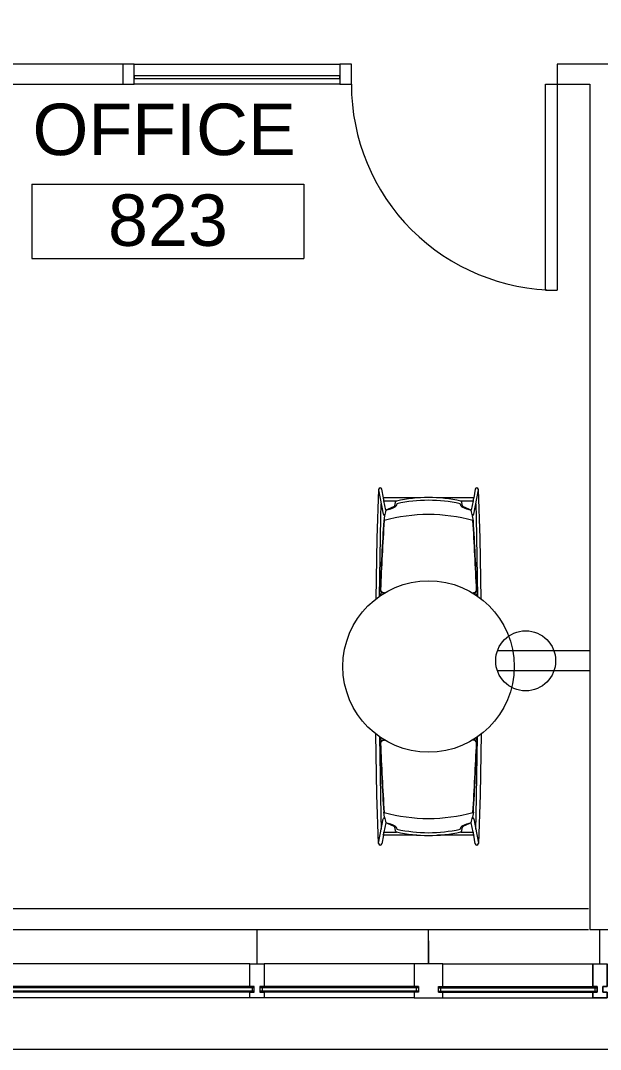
# Model space of a CAD drawing. Header units: inches. Extents: x 1 to 4637, y -664 to 702.
# Drawn here: x 1426.6 to 1528.1, y -663.6 to -483.6 of the extents above; entities that cross this region are included whole.
import ezdxf

# ---------------------------------------------------------------- set-up
doc = ezdxf.new("R2010")
doc.units = ezdxf.units.IN
doc.header["$MEASUREMENT"] = 0
for name, color, linetype, lineweight in [('A-ANNO-NOTE', 131, 'Continuous', 20), ('A-AREA-IDEN', 2, 'Continuous', 20), ('A-DOOR', 31, 'Continuous', 9), ('A-DOOR-FRAM', 31, 'Continuous', 9), ('A-GLAZ', 151, 'Continuous', 9), ('B-BASE', 7, 'Continuous', 9), ('I-FURN', 30, 'Continuous', 9), ('I-WALL', 2, 'Continuous', 9), ('NABCA_dwg', 8, 'Continuous', 9), ('NB-WIND-EXT', 7, 'Continuous', 9), ('NB-WIND-MULL', 7, 'Continuous', 9), ('NB-WIND-SILL', 7, 'Continuous', 9)]:
    doc.layers.add(name, color=color, linetype=linetype, lineweight=lineweight)
doc.styles.add('Arial', font='arial.ttf', dxfattribs={"height": 9})

# ---------------------------------------------------------------- blocks, each defined once
blk = doc.blocks.new('Single-Flush - With Sidelight - 36_ x 96_-2457194-New Construction - Tel_Data_Elec Plan')
at = {"layer": 'A-DOOR', "color": 250, "lineweight": 20}
for p, q in [((-16, 37.75), (-18, 37.75)), ((-18, 1.75), (-18, 37.75)), ((-16, 37.75), (-16, 1.75)), ((-16, 1.75), (-18, 1.75))]:
    blk.add_line(p, q, dxfattribs=at)
at = {"layer": 'A-DOOR'}
blk.add_arc((-18, 1.75), 36, 360, 90, dxfattribs=at)
at = {"layer": 'A-DOOR-FRAM', "color": 250, "lineweight": 20}
blk.add_line((58, -1.75), (58, 1.75), dxfattribs=at)
at = {"layer": 'A-GLAZ', "color": 250, "lineweight": 20}
for p, q in [((56, 0.75), (20, 0.75)), ((20, 0.75), (20, 0.25)), ((20, 0.25), (56, 0.25)), ((56, 0.25), (56, 0.75))]:
    blk.add_line(p, q, dxfattribs=at)
blk = doc.blocks.new('Combo - Cafe Table Chairs - Seats 2 - 2-6 diameter - Combo - Cafe Table Chairs - Seats 2 - 2-6 diameter-2406507-New Construction - Tel_Data_Elec Plan')
at = {"layer": 'I-FURN'}
for p, q in [((-8.74, 30.97), (-9.04, 22.44)), ((-8.74, 30.94), (-7.91, 26.67)), ((-7.9, 29.5), (-8.16, 31.01)), ((8.16, 31.01), (7.9, 29.5)), ((7.91, 26.67), (8.74, 30.94)), ((9.04, 22.44), (8.74, 30.97)), ((-2.06, 29.5), (-7.98, 29.5)), ((-7.8, 28.96), (-5.63, 28.96)), ((-7.46, 27.33), (-7.8, 28.96)), ((7.95, 29.5), (1.57, 29.5)), ((5.63, 28.96), (7.8, 28.96)), ((7.8, 28.96), (7.46, 27.33)), ((-8.34, 26.09), (-8.26, 28.46)), ((-6.14, 27.92), (-7.46, 27.33)), ((7.46, 27.33), (6.14, 27.92)), ((8.26, 28.46), (8.34, 26.09)), ((-8.58, 12.27), (-8.34, 26.09)), ((-7.71, 26.34), (-7.85, 25.51)), ((7.85, 25.51), (7.71, 26.34)), ((8.34, 26.09), (8.58, 12.27)), ((-9.04, 22.44), (-9.22, 11.78)), ((9.22, 11.78), (9.04, 22.44)), ((-8.22, 13), (-8.58, 12.27)), ((8.58, 12.27), (8.24, 12.94)), ((-9.04, -22.44), (-9.22, -11.78)), ((-8.58, -12.27), (-8.34, -26.09)), ((-8.22, -13), (-8.58, -12.27)), ((8.58, -12.27), (8.24, -12.94)), ((8.34, -26.09), (8.58, -12.27)), ((9.22, -11.78), (9.04, -22.44)), ((-8.74, -30.97), (-9.04, -22.44)), ((9.04, -22.44), (8.74, -30.97)), ((-8.74, -30.94), (-7.91, -26.67)), ((-8.34, -26.09), (-8.26, -28.46)), ((-7.71, -26.34), (-7.85, -25.51)), ((7.85, -25.51), (7.71, -26.34)), ((7.91, -26.67), (8.74, -30.94)), ((8.26, -28.46), (8.34, -26.09)), ((-7.46, -27.33), (-7.8, -28.96)), ((-6.14, -27.92), (-7.46, -27.33)), ((7.46, -27.33), (6.14, -27.92)), ((7.8, -28.96), (7.46, -27.33)), ((-7.9, -29.5), (-8.16, -31.01)), ((-2.06, -29.5), (-7.98, -29.5)), ((-7.8, -28.96), (-5.63, -28.96)), ((7.95, -29.5), (1.57, -29.5)), ((5.63, -28.96), (7.8, -28.96)), ((8.16, -31.01), (7.9, -29.5))]:
    blk.add_line(p, q, dxfattribs=at)
blk.add_circle((0, 0), 15, dxfattribs=at)
for centre, radius, start, end in [((-8.45, 30.96), 0.289, 10.0097, 178), ((8.45, 30.96), 0.289, 2, 169.9903), ((-8.58, 29.01), 0.776, 356.5344, 39.4992), ((-5.55, 28.78), 0.198, 113.3773, 176.6227), ((0, 3.84), 25.74, 77.3725, 102.6275), ((0, 3.84), 25.24, 77.3725, 102.6275), ((5.55, 28.78), 0.198, 3.3773, 66.6227), ((8.86, 28.97), 1.06, 149.7756, 180.4738), ((-0.7, 25.1), 7.12, 161.7344, 169.9649), ((-9.02, 33.93), 6.78, 283.3033, 298.1887), ((-6.27, 28.29), 0.388, 289.7995, 346.241), ((-12.54, 30.14), 6.92, 343.7086, 348.7734), ((-6.52, 28.71), 1.03, 313.2055, 346.7945), ((6.52, 28.71), 1.03, 193.2055, 226.7945), ((12.54, 30.14), 6.92, 191.2266, 196.2914), ((9.02, 33.93), 6.78, 241.8113, 256.6967), ((6.27, 28.29), 0.388, 193.759, 250.2005), ((0.7, 25.1), 7.12, 10.0351, 18.2656), ((863.96, -26.51), 873.36, 176.58523, 177.37683), ((863.96, -26.51), 873.28, 176.58341, 177.37683), ((-7.37, 26.78), 0.546, 191, 232.3956), ((0, -2.18), 28.78, 74.3324, 105.6676), ((7.37, 26.78), 0.546, 307.6044, 349), ((-863.96, -26.51), 873.28, 2.61793, 3.41659), ((-863.96, -26.51), 873.36, 2.61793, 3.41477), ((-7.99, 13.44), 0.5, 177.3768, 243.2318), ((-7.99, 13.44), 0.42, 177.3768, 242.7598), ((-6.2, 18.08), 5.47, 248.3903, 254.0103), ((-6.2, 18.08), 5.39, 248.4301, 254.7006), ((6.53, 17.18), 4.49, 284.8527, 291.8871), ((6.53, 17.18), 4.57, 285.6872, 291.9482), ((8.01, 13.36), 0.4, 299.1705, 2.6179), ((8.01, 13.36), 0.48, 298.5384, 2.6179), ((-7.99, -13.44), 0.5, 116.7682, 182.6232), ((863.96, 26.51), 873.36, 182.62317, 183.41477), ((-7.99, -13.44), 0.42, 117.2402, 182.6232), ((863.96, 26.51), 873.28, 182.62317, 183.41659), ((-6.2, -18.08), 5.47, 105.9897, 111.6097), ((-6.2, -18.08), 5.39, 105.2994, 111.5699), ((6.53, -17.18), 4.49, 68.1129, 75.1473), ((6.53, -17.18), 4.57, 68.0518, 74.3128), ((-863.96, 26.51), 873.28, 356.58341, 357.38207), ((-863.96, 26.51), 873.36, 356.58523, 357.38207), ((8.01, -13.36), 0.4, 357.3821, 60.8295), ((8.01, -13.36), 0.48, 357.3821, 61.4616), ((-7.37, -26.78), 0.546, 127.6044, 169), ((0, 2.18), 28.78, 254.3324, 285.6676), ((-0.7, -25.1), 7.12, 190.0351, 198.2656), ((0.7, -25.1), 7.12, 341.7344, 349.9649), ((7.37, -26.78), 0.546, 11, 52.3956), ((-9.02, -33.93), 6.78, 61.8113, 76.6967), ((-6.27, -28.29), 0.388, 13.759, 70.2005), ((-12.54, -30.14), 6.92, 11.2266, 16.2914), ((-6.52, -28.71), 1.03, 13.2055, 46.7945), ((-5.55, -28.78), 0.198, 183.3773, 246.6227), ((0, -3.84), 25.24, 257.3725, 282.6275), ((6.52, -28.71), 1.03, 133.2055, 166.7945), ((5.55, -28.78), 0.198, 293.3773, 356.6227), ((12.54, -30.14), 6.92, 163.7086, 168.7734), ((9.02, -33.93), 6.78, 103.3033, 118.1887), ((6.27, -28.29), 0.388, 109.7995, 166.241), ((-8.58, -29.01), 0.776, 320.5008, 3.4656), ((0, -3.84), 25.74, 257.3725, 282.6275), ((8.86, -28.97), 1.06, 179.5262, 210.2244), ((-8.45, -30.96), 0.289, 182, 349.9903), ((8.45, -30.96), 0.289, 190.0097, 358)]:
    blk.add_arc(centre, radius, start, end, dxfattribs=at)
blk = doc.blocks.new('NABCA_dwg_MA-2900-8th-120718_dwg-2391440-New Construction - Test Fit Plan-2421454-New Construction - Tel_Data_Elec Plan')
at = {"layer": 'B-BASE', "flags": 128}
blk.add_lwpolyline([(-5935.21, -3896.6), (-5935.21, -3904.1), (-8374.21, -3904.1), (-8374.21, -2881.08), (-8378.21, -2881.08), (-8378.21, -2538.1), (-5818.21, -2538.1), (-5818.21, -2548.1)], dxfattribs=at)
at = {"layer": 'NB-WIND-EXT'}
for p, q in [((-7933.71, -3893.3), (-7992.71, -3893.3)), ((-7933.71, -3893.9), (-7992.71, -3893.9)), ((-7933.71, -3893.1), (-7991.96, -3893.1)), ((-7934.09, -3893.3), (-7934.09, -3893.9)), ((-7904.96, -3893.1), (-7932.71, -3893.1)), ((-7904.96, -3893.3), (-7932.71, -3893.3)), ((-7904.96, -3893.9), (-7932.71, -3893.9)), ((-7932.34, -3893.3), (-7932.34, -3893.9)), ((-7905.34, -3893.3), (-7905.34, -3893.9)), ((-7901.46, -3893.1), (-7873.71, -3893.1)), ((-7901.46, -3893.3), (-7873.71, -3893.3)), ((-7901.46, -3893.9), (-7873.71, -3893.9)), ((-7901.09, -3893.3), (-7901.09, -3893.9)), ((-7874.09, -3893.3), (-7874.09, -3893.9)), ((-7933.71, -3894.1), (-7991.96, -3894.1)), ((-7904.96, -3894.1), (-7932.71, -3894.1)), ((-7901.46, -3894.1), (-7873.71, -3894.1))]:
    blk.add_line(p, q, dxfattribs=at)
at = {"layer": 'NB-WIND-MULL', "flags": 128}
for points in [[(-7932.71, -3893.1), (-7932.71, -3894.1), (-7931.96, -3894.1), (-7931.96, -3895.1), (-7934.46, -3895.1), (-7934.46, -3894.1), (-7933.71, -3894.1), (-7933.71, -3893.1), (-7934.46, -3893.1), (-7934.46, -3889.1), (-7931.96, -3889.1), (-7931.96, -3893.1)], [(-7904.96, -3893.1), (-7904.96, -3894.1), (-7905.71, -3894.1), (-7905.71, -3895.1), (-7900.71, -3895.1), (-7900.71, -3894.1), (-7901.46, -3894.1), (-7901.46, -3893.1), (-7900.71, -3893.1), (-7900.71, -3889.1), (-7905.71, -3889.1), (-7905.71, -3893.1)], [(-7872.71, -3893.1), (-7872.71, -3894.1), (-7871.96, -3894.1), (-7871.96, -3895.1), (-7874.46, -3895.1), (-7874.46, -3894.1), (-7873.71, -3894.1), (-7873.71, -3893.1), (-7874.46, -3893.1), (-7874.46, -3889.1), (-7871.96, -3889.1), (-7871.96, -3893.1)]]:
    blk.add_lwpolyline(points, close=True, dxfattribs=at)
blk.add_lwpolyline([(-7874.46, -3889.1), (-7874.46, -3893.1), (-7873.71, -3893.1), (-7873.71, -3894.1), (-7874.46, -3894.1), (-7874.46, -3895.1), (-7871.96, -3895.1), (-7871.96, -3894.1), (-7872.71, -3894.1), (-7872.71, -3893.1), (-7871.96, -3893.1), (-7871.96, -3889.1)], dxfattribs=at)
at = {"layer": 'NB-WIND-SILL'}
for p, q in [((-7875.21, -3879.48), (-7991.21, -3879.48)), ((-7991.21, -3883.1), (-7875.21, -3883.1)), ((-7933.21, -3889.1), (-7933.21, -3883.1)), ((-7873.21, -3889.1), (-7873.21, -3883.1)), ((-7934.46, -3889.1), (-7991.96, -3889.1)), ((-7905.71, -3889.1), (-7931.96, -3889.1)), ((-7900.71, -3889.1), (-7874.46, -3889.1)), ((-7934.46, -3895.1), (-7991.96, -3895.1)), ((-7905.71, -3895.1), (-7931.96, -3895.1)), ((-7900.71, -3895.1), (-7874.46, -3895.1))]:
    blk.add_line(p, q, dxfattribs=at)
at = {"layer": 'NB-WIND-SILL', "flags": 128}
blk.add_lwpolyline([(-7903.21, -3889.1), (-7903.21, -3885.1), (-7903.21, -3889.1), (-7903.21, -3883.1)], dxfattribs=at)
blk = doc.blocks.new('NABCA_dwg-2391440-New Construction - Tel_Data_Elec Plan')
blk.add_blockref('NABCA_dwg_MA-2900-8th-120718_dwg-2391440-New Construction - Test Fit Plan-2421454-New Construction - Tel_Data_Elec Plan', (10102.48, 3240.5))
blk = doc.blocks.new('FORM Room Tag - Name _ Number-2260771-New Construction - Tel_Data_Elec Plan')
at = {"layer": 'A-AREA-IDEN'}
for p, q in [((-0.2444, -0.0231), (-0.2444, -0.1589)), ((-0.2444, -0.0231), (0.2515, -0.0231)), ((0.2515, -0.0231), (0.2515, -0.1589)), ((-0.2444, -0.1589), (0.2515, -0.1589))]:
    blk.add_line(p, q, dxfattribs=at)

msp = doc.modelspace()

# ---------------------------------------------------------------- linework, layer by layer
at = {"layer": 'A-ANNO-NOTE'}
for p, q in [((1526.29, -593.86), (1510.09, -593.86)), ((1526.29, -597.35), (1510.09, -597.35))]:
    msp.add_line(p, q, dxfattribs=at)
msp.add_circle((1515.04, -595.61), 5.25, dxfattribs=at)
at = {"layer": 'I-WALL', "color": 250, "lineweight": 20}
for p, q in [((1446.54, -491.23), (1340.54, -491.23)), ((1446.54, -494.73), (1446.54, -491.23)), ((1484.54, -491.23), (1482.54, -491.23)), ((1482.54, -491.23), (1482.54, -494.73)), ((1484.54, -494.73), (1484.54, -491.23)), ((1535.79, -491.23), (1520.54, -491.23)), ((1520.54, -491.23), (1520.54, -494.73)), ((1349.79, -494.73), (1446.54, -494.73)), ((1482.54, -494.73), (1484.54, -494.73)), ((1520.54, -494.73), (1526.29, -494.73)), ((1526.29, -494.73), (1526.29, -642.6)), ((1526.29, -642.6), (1529.79, -642.6))]:
    msp.add_line(p, q, dxfattribs=at)
at = {"layer": 'I-WALL', "lineweight": 13}
for p, q in [((1446.54, -491.23), (1482.54, -491.23)), ((1482.54, -494.73), (1446.54, -494.73))]:
    msp.add_line(p, q, dxfattribs=at)

# ---------------------------------------------------------------- block references
at = {"layer": 'A-AREA-IDEN', "xscale": 95.99999999999994, "yscale": 95.99999999999994, "zscale": 95.99999999999994}
msp.add_blockref('FORM Room Tag - Name _ Number-2260771-New Construction - Tel_Data_Elec Plan', (1452.09, -509.96), dxfattribs=at)
at = {"layer": 'A-DOOR', "lineweight": 13, "rotation": 180}
msp.add_blockref('Single-Flush - With Sidelight - 36_ x 96_-2457194-New Construction - Tel_Data_Elec Plan', (1502.54, -492.98), dxfattribs=at)
at = {"layer": 'I-FURN'}
msp.add_blockref('Combo - Cafe Table Chairs - Seats 2 - 2-6 diameter - Combo - Cafe Table Chairs - Seats 2 - 2-6 diameter-2406507-New Construction - Tel_Data_Elec Plan', (1498.04, -596.6), dxfattribs=at)
at = {"layer": 'NABCA_dwg', "color": 7}
msp.add_blockref('NABCA_dwg-2391440-New Construction - Tel_Data_Elec Plan', (-701.24, 0), dxfattribs=at)

# ---------------------------------------------------------------- texts
at = {"layer": 'A-AREA-IDEN', "lineweight": 9, "char_height": 9, "attachment_point": 1, "style": 'Arial'}
for s, insert, width in [('OFFICE', (1428.73, -498.12), 56.358), ('823', (1441.95, -514), 25.452)]:
    msp.add_mtext(s, dxfattribs=dict(at, insert=insert, width=width))

doc.saveas('drawing.dxf')
